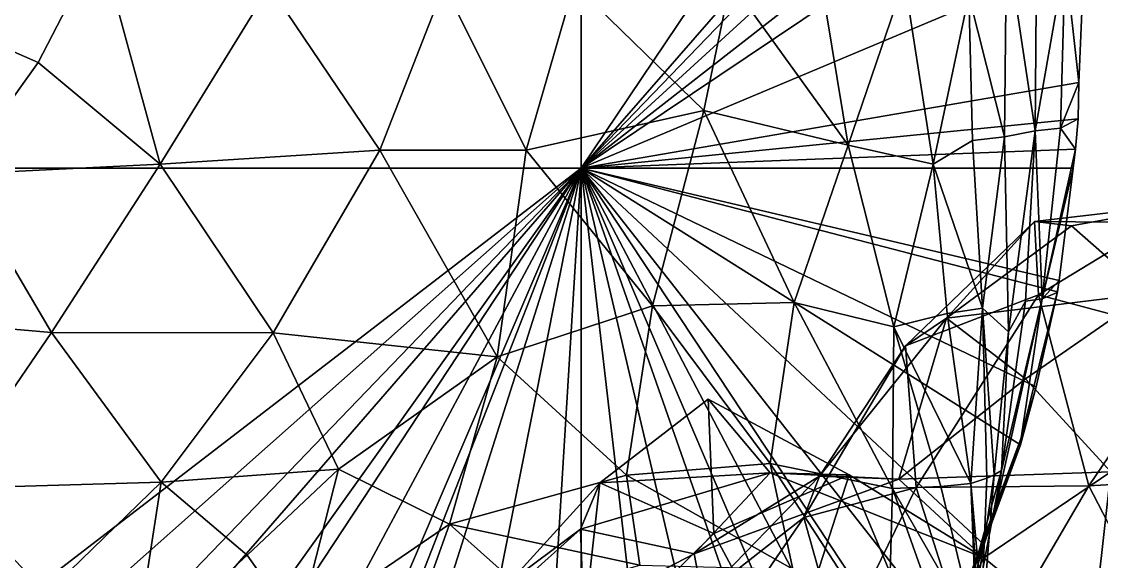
# Model space of a CAD drawing. Extents: x 373697 to 374058, y 6959904 to 6960301.
# Drawn here: x 373828.75 to 373857.38, y 6959954.73 to 6959969.06 of the extents above; entities that cross this region are included whole.
import ezdxf

# ---------------------------------------------------------------- set-up
doc = ezdxf.new("R2010")
doc.units = 0
doc.layers.add('Bht_Fk', color=7, linetype='CONTINUOUS')

msp = doc.modelspace()

# ---------------------------------------------------------------- linework, layer by layer
at = {"layer": 'Bht_Fk'}
for points in [[(373814.255, 6959965.161, 231.517), (373814.255, 6959977.566, 231.517), (373843.587, 6959995.65, 231.517)], [(373843.587, 6959995.65, 231.517), (373843.587, 6959965.161, 231.517), (373814.255, 6959965.161, 231.517)], [(373843.587, 6959965.161, 231.517), (373843.587, 6959995.65, 231.517), (373855.728, 6959983.237, 231.517)], [(373843.587, 6959965.161, 231.517), (373855.728, 6959983.237, 231.517), (373856.333, 6959979.81, 231.517)], [(373843.587, 6959965.161, 231.517), (373856.333, 6959979.81, 231.517), (373856.454, 6959978.535, 231.517)], [(373843.587, 6959965.161, 231.517), (373856.454, 6959978.535, 231.517), (373856.592, 6959977.081, 231.517)], [(373843.587, 6959965.161, 231.517), (373856.592, 6959977.081, 231.517), (373856.756, 6959975.447, 231.517)], [(373856.811, 6959974.059, 231.517), (373843.587, 6959965.161, 231.517), (373856.756, 6959975.447, 231.517)], [(373843.587, 6959965.161, 231.517), (373856.811, 6959974.059, 231.517), (373856.919, 6959970.782, 231.517)], [(373829.189, 6959967.968, 207.901), (373830.818, 6959971.139, 207.961), (373825.993, 6959969.367, 206.001)], [(373830.818, 6959971.139, 207.961), (373829.189, 6959967.968, 207.901), (373832.424, 6959965.268, 209.515)], [(373835.323, 6959969.989, 210.395), (373830.818, 6959971.139, 207.961), (373832.424, 6959965.268, 209.515)], [(373854.861, 6959971.219, 226.551), (373853.861, 6959969.753, 224.517), (373854.811, 6959965.997, 225.952)], [(373854.861, 6959971.219, 226.551), (373854.811, 6959965.997, 225.952), (373855.617, 6959966.155, 228.003)], [(373855.655, 6959970.587, 228.177), (373854.861, 6959971.219, 226.551), (373855.617, 6959966.155, 228.003)], [(373843.587, 6959965.161, 231.517), (373856.919, 6959970.782, 231.517), (373856.781, 6959967.434, 231.517)], [(373855.617, 6959966.155, 228.003), (373856.293, 6959966.222, 229.936), (373856.412, 6959970.702, 230.058)], [(373855.655, 6959970.587, 228.177), (373855.617, 6959966.155, 228.003), (373856.412, 6959970.702, 230.058)], [(373856.781, 6959967.434, 231.517), (373856.412, 6959970.702, 230.058), (373856.293, 6959966.222, 229.936)], [(373856.781, 6959967.434, 231.517), (373856.919, 6959970.782, 231.517), (373856.412, 6959970.702, 230.058)], [(373838.245, 6959965.643, 211.82), (373835.323, 6959969.989, 210.395), (373832.424, 6959965.268, 209.515)], [(373835.323, 6959969.989, 210.395), (373838.245, 6959965.643, 211.82), (373839.953, 6959970.013, 212.764)], [(373839.953, 6959970.013, 212.764), (373838.245, 6959965.643, 211.82), (373842.125, 6959965.643, 213.692)], [(373843.397, 6959970.044, 214.785), (373839.953, 6959970.013, 212.764), (373842.125, 6959965.643, 213.692)], [(373843.397, 6959970.044, 214.785), (373842.125, 6959965.643, 213.692), (373846.836, 6959966.693, 216.726)], [(373847.54, 6959970.113, 217.685), (373843.397, 6959970.044, 214.785), (373846.836, 6959966.693, 216.726)], [(373847.54, 6959970.113, 217.685), (373846.836, 6959966.693, 216.726), (373850.665, 6959965.777, 219.817)], [(373849.939, 6959970.181, 219.759), (373847.54, 6959970.113, 217.685), (373850.665, 6959965.777, 219.817)], [(373852.152, 6959970.159, 222.143), (373849.939, 6959970.181, 219.759), (373850.665, 6959965.777, 219.817)], [(373852.915, 6959965.267, 222.393), (373852.152, 6959970.159, 222.143), (373850.665, 6959965.777, 219.817)], [(373852.152, 6959970.159, 222.143), (373852.915, 6959965.267, 222.393), (373853.861, 6959969.753, 224.517)], [(373853.958, 6959965.894, 224.181), (373853.861, 6959969.753, 224.517), (373852.915, 6959965.267, 222.393)], [(373853.861, 6959969.753, 224.517), (373853.958, 6959965.894, 224.181), (373854.811, 6959965.997, 225.952)], [(373827.066, 6959965.002, 207.491), (373829.189, 6959967.968, 207.901), (373825.993, 6959969.367, 206.001)], [(373829.189, 6959967.968, 207.901), (373827.066, 6959965.002, 207.491), (373832.424, 6959965.268, 209.515)], [(373843.587, 6959965.161, 231.517), (373856.781, 6959967.434, 231.517), (373856.763, 6959966.477, 231.517)], [(373856.763, 6959966.477, 231.517), (373856.781, 6959967.434, 231.517), (373856.293, 6959966.222, 229.936)], [(373846.836, 6959966.693, 216.726), (373842.125, 6959965.643, 213.692), (373845.477, 6959961.513, 214.691)], [(373849.234, 6959961.602, 217.443), (373846.836, 6959966.693, 216.726), (373845.477, 6959961.513, 214.691)], [(373850.665, 6959965.777, 219.817), (373846.836, 6959966.693, 216.726), (373849.234, 6959961.602, 217.443)], [(373843.587, 6959965.161, 231.517), (373856.763, 6959966.477, 231.517), (373856.688, 6959965.669, 231.517)], [(373856.293, 6959966.222, 229.936), (373855.617, 6959966.155, 228.003), (373855.809, 6959961.694, 229.699)], [(373855.809, 6959961.694, 229.699), (373856.688, 6959965.669, 231.517), (373856.293, 6959966.222, 229.936)], [(373856.763, 6959966.477, 231.517), (373856.293, 6959966.222, 229.936), (373856.688, 6959965.669, 231.517)], [(373853.958, 6959965.894, 224.181), (373854.228, 6959961.447, 224.169), (373854.811, 6959965.997, 225.952)], [(373854.811, 6959965.997, 225.952), (373854.228, 6959961.447, 224.169), (373854.911, 6959960.818, 226.258)], [(373854.811, 6959965.997, 225.952), (373854.911, 6959960.818, 226.258), (373855.617, 6959966.155, 228.003)], [(373854.911, 6959960.818, 226.258), (373855.366, 6959961.638, 227.856), (373855.617, 6959966.155, 228.003)], [(373855.617, 6959966.155, 228.003), (373855.366, 6959961.638, 227.856), (373855.809, 6959961.694, 229.699)], [(373832.424, 6959965.268, 209.515), (373835.418, 6959960.792, 210.348), (373838.245, 6959965.643, 211.82)], [(373838.245, 6959965.643, 211.82), (373835.418, 6959960.792, 210.348), (373841.355, 6959960.158, 212.231)], [(373838.245, 6959965.643, 211.82), (373841.355, 6959960.158, 212.231), (373842.125, 6959965.643, 213.692)], [(373842.125, 6959965.643, 213.692), (373841.355, 6959960.158, 212.231), (373845.477, 6959961.513, 214.691)], [(373843.587, 6959965.161, 231.517), (373856.688, 6959965.669, 231.517), (373856.625, 6959965.161, 231.517)], [(373850.665, 6959965.777, 219.817), (373849.234, 6959961.602, 217.443), (373851.87, 6959960.955, 219.997)], [(373850.665, 6959965.777, 219.817), (373851.87, 6959960.955, 219.997), (373852.915, 6959965.267, 222.393)], [(373853.958, 6959965.894, 224.181), (373852.915, 6959965.267, 222.393), (373854.228, 6959961.447, 224.169)], [(373856.688, 6959965.669, 231.517), (373855.809, 6959961.694, 229.699), (373856.625, 6959965.161, 231.517)], [(373819.997, 6959947.011, 231.517), (373814.255, 6959965.161, 231.517), (373843.587, 6959965.161, 231.517)], [(373821.841, 6959945.856, 231.517), (373819.997, 6959947.011, 231.517), (373843.587, 6959965.161, 231.517)], [(373823.991, 6959944.792, 231.517), (373821.841, 6959945.856, 231.517), (373843.587, 6959965.161, 231.517)], [(373825.362, 6959944.167, 231.517), (373823.991, 6959944.792, 231.517), (373843.587, 6959965.161, 231.517)], [(373827.931, 6959943.233, 231.517), (373825.362, 6959944.167, 231.517), (373843.587, 6959965.161, 231.517)], [(373827.066, 6959965.002, 207.491), (373829.543, 6959960.806, 208.601), (373832.424, 6959965.268, 209.515)], [(373828.946, 6959942.933, 231.517), (373827.931, 6959943.233, 231.517), (373843.587, 6959965.161, 231.517)], [(373831.389, 6959942.387, 231.517), (373828.946, 6959942.933, 231.517), (373843.587, 6959965.161, 231.517)], [(373829.543, 6959960.806, 208.601), (373835.418, 6959960.792, 210.348), (373832.424, 6959965.268, 209.515)], [(373833.778, 6959942.217, 231.517), (373831.389, 6959942.387, 231.517), (373843.587, 6959965.161, 231.517)], [(373834.592, 6959942.176, 231.517), (373833.778, 6959942.217, 231.517), (373843.587, 6959965.161, 231.517)], [(373836.32, 6959942.245, 231.517), (373834.592, 6959942.176, 231.517), (373843.587, 6959965.161, 231.517)], [(373839.082, 6959942.52, 231.517), (373836.32, 6959942.245, 231.517), (373843.587, 6959965.161, 231.517)], [(373842.257, 6959943.464, 231.517), (373839.082, 6959942.52, 231.517), (373843.587, 6959965.161, 231.517)], [(373843.587, 6959944.043, 231.517), (373842.257, 6959943.464, 231.517), (373843.587, 6959965.161, 231.517)], [(373856.254, 6959962.18, 231.517), (373843.587, 6959965.161, 231.517), (373856.625, 6959965.161, 231.517)], [(373847.918, 6959946.72, 231.517), (373845.878, 6959945.251, 231.517), (373843.587, 6959965.161, 231.517)], [(373847.918, 6959946.72, 231.517), (373843.587, 6959965.161, 231.517), (373849.554, 6959948.097, 231.517)], [(373849.554, 6959948.097, 231.517), (373843.587, 6959965.161, 231.517), (373850.435, 6959949.098, 231.517)], [(373850.435, 6959949.098, 231.517), (373843.587, 6959965.161, 231.517), (373851.362, 6959950.332, 231.517)], [(373851.362, 6959950.332, 231.517), (373843.587, 6959965.161, 231.517), (373852.464, 6959951.705, 231.517)], [(373852.464, 6959951.705, 231.517), (373843.587, 6959965.161, 231.517), (373853.193, 6959952.915, 231.517)], [(373853.193, 6959952.915, 231.517), (373843.587, 6959965.161, 231.517), (373854.26, 6959955.174, 231.517)], [(373854.26, 6959955.174, 231.517), (373843.587, 6959965.161, 231.517), (373855.231, 6959957.822, 231.517)], [(373855.231, 6959957.822, 231.517), (373843.587, 6959965.161, 231.517), (373855.643, 6959959.358, 231.517)], [(373855.643, 6959959.358, 231.517), (373843.587, 6959965.161, 231.517), (373856.215, 6959961.878, 231.517)], [(373856.215, 6959961.878, 231.517), (373843.587, 6959965.161, 231.517), (373856.254, 6959962.18, 231.517)], [(373845.878, 6959945.251, 231.517), (373843.587, 6959944.043, 231.517), (373843.587, 6959965.161, 231.517)], [(373853.285, 6959961.307, 222.174), (373852.915, 6959965.267, 222.393), (373851.87, 6959960.955, 219.997)], [(373853.285, 6959961.307, 222.174), (373854.228, 6959961.447, 224.169), (373852.915, 6959965.267, 222.393)], [(373856.625, 6959965.161, 231.517), (373855.809, 6959961.694, 229.699), (373856.254, 6959962.18, 231.517)], [(373829.543, 6959960.806, 208.601), (373827.066, 6959965.002, 207.491), (373824.028, 6959961.279, 206.812)], [(373860.063, 6959964.27, 158.177), (373858.862, 6959963.726, 159.214), (373855.599, 6959963.751, 156.898)], [(373855.599, 6959963.751, 156.898), (373856.588, 6959963.637, 156.195), (373860.063, 6959964.27, 158.177)], [(373858.623, 6959961.835, 155.64), (373860.063, 6959964.27, 158.177), (373856.588, 6959963.637, 156.195)], [(373855.712, 6959961.804, 158.659), (373852.184, 6959960.45, 155.948), (373855.599, 6959963.751, 156.898)], [(373855.599, 6959963.751, 156.898), (373852.184, 6959960.45, 155.948), (373853.273, 6959961.184, 154.532)], [(373856.588, 6959963.637, 156.195), (373855.599, 6959963.751, 156.898), (373853.273, 6959961.184, 154.532)], [(373858.623, 6959961.835, 155.64), (373856.588, 6959963.637, 156.195), (373853.273, 6959961.184, 154.532)], [(373855.599, 6959963.751, 156.898), (373858.862, 6959963.726, 159.214), (373855.712, 6959961.804, 158.659)], [(373858.862, 6959963.726, 159.214), (373859.747, 6959960.726, 160.843), (373855.712, 6959961.804, 158.659)], [(373856.208, 6959961.866, 231.488), (373856.254, 6959962.18, 231.517), (373855.809, 6959961.694, 229.699)], [(373856.215, 6959961.878, 231.517), (373856.254, 6959962.18, 231.517), (373856.208, 6959961.866, 231.488)], [(373852.184, 6959960.45, 155.948), (373855.712, 6959961.804, 158.659), (373852.465, 6959956.691, 157.607)], [(373855.712, 6959961.804, 158.659), (373857.044, 6959956.735, 160.322), (373852.465, 6959956.691, 157.607)], [(373855.363, 6959959.572, 153.844), (373858.623, 6959961.835, 155.64), (373853.273, 6959961.184, 154.532)], [(373854.59, 6959956.209, 229.182), (373855.251, 6959958.009, 230.852), (373855.809, 6959961.694, 229.699)], [(373854.724, 6959957.138, 227.564), (373854.59, 6959956.209, 229.182), (373855.809, 6959961.694, 229.699)], [(373855.366, 6959961.638, 227.856), (373854.724, 6959957.138, 227.564), (373855.809, 6959961.694, 229.699)], [(373855.366, 6959961.638, 227.856), (373854.911, 6959960.818, 226.258), (373854.724, 6959957.138, 227.564)], [(373855.251, 6959958.009, 230.852), (373855.643, 6959959.358, 231.517), (373856.208, 6959961.866, 231.488)], [(373855.809, 6959961.694, 229.699), (373855.251, 6959958.009, 230.852), (373856.208, 6959961.866, 231.488)], [(373858.623, 6959961.835, 155.64), (373855.363, 6959959.572, 153.844), (373857.629, 6959957.105, 153.672)], [(373855.643, 6959959.358, 231.517), (373856.215, 6959961.878, 231.517), (373856.208, 6959961.866, 231.488)], [(373859.747, 6959960.726, 160.843), (373857.044, 6959956.735, 160.322), (373855.712, 6959961.804, 158.659)], [(373845.477, 6959961.513, 214.691), (373841.355, 6959960.158, 212.231), (373844.785, 6959957.016, 212.603)], [(373845.477, 6959961.513, 214.691), (373844.785, 6959957.016, 212.603), (373848.594, 6959957.322, 215.292)], [(373849.234, 6959961.602, 217.443), (373845.477, 6959961.513, 214.691), (373848.594, 6959957.322, 215.292)], [(373849.234, 6959961.602, 217.443), (373848.594, 6959957.322, 215.292), (373851.834, 6959956.658, 218.268)], [(373851.87, 6959960.955, 219.997), (373849.234, 6959961.602, 217.443), (373851.834, 6959956.658, 218.268)], [(373854.228, 6959961.447, 224.169), (373853.285, 6959961.307, 222.174), (373853.918, 6959956.798, 222.227)], [(373854.338, 6959956.937, 224.052), (373854.228, 6959961.447, 224.169), (373853.918, 6959956.798, 222.227)], [(373854.338, 6959956.937, 224.052), (373854.532, 6959957.027, 225.428), (373854.228, 6959961.447, 224.169)], [(373854.911, 6959960.818, 226.258), (373854.228, 6959961.447, 224.169), (373854.532, 6959957.027, 225.428)], [(373829.543, 6959960.806, 208.601), (373824.028, 6959961.279, 206.812), (373826.714, 6959956.664, 207.622)], [(373853.273, 6959961.184, 154.532), (373852.184, 6959960.45, 155.948), (373849.903, 6959956.992, 153.199)], [(373852.01, 6959956.911, 152.134), (373853.273, 6959961.184, 154.532), (373849.903, 6959956.992, 153.199)], [(373853.285, 6959961.307, 222.174), (373851.87, 6959960.955, 219.997), (373853.918, 6959956.798, 222.227)], [(373852.01, 6959956.911, 152.134), (373855.363, 6959959.572, 153.844), (373853.273, 6959961.184, 154.532)], [(373829.543, 6959960.806, 208.601), (373826.714, 6959956.664, 207.622), (373832.445, 6959956.833, 208.948)], [(373829.543, 6959960.806, 208.601), (373832.445, 6959956.833, 208.948), (373835.418, 6959960.792, 210.348)], [(373835.418, 6959960.792, 210.348), (373832.445, 6959956.833, 208.948), (373837.149, 6959957.172, 210.03)], [(373835.418, 6959960.792, 210.348), (373837.149, 6959957.172, 210.03), (373841.355, 6959960.158, 212.231)], [(373851.834, 6959956.658, 218.268), (373853.122, 6959956.714, 220.313), (373851.87, 6959960.955, 219.997)], [(373851.87, 6959960.955, 219.997), (373853.122, 6959956.714, 220.313), (373853.918, 6959956.798, 222.227)], [(373854.724, 6959957.138, 227.564), (373854.911, 6959960.818, 226.258), (373854.532, 6959957.027, 225.428)], [(373857.044, 6959956.735, 160.322), (373859.747, 6959960.726, 160.843), (373862.736, 6959957.056, 162.232)], [(373849.491, 6959955.891, 154.533), (373852.184, 6959960.45, 155.948), (373852.465, 6959956.691, 157.607)], [(373849.491, 6959955.891, 154.533), (373849.903, 6959956.992, 153.199), (373852.184, 6959960.45, 155.948)], [(373841.355, 6959960.158, 212.231), (373837.149, 6959957.172, 210.03), (373840.092, 6959955.711, 210.11)], [(373844.785, 6959957.016, 212.603), (373841.355, 6959960.158, 212.231), (373840.092, 6959955.711, 210.11)], [(373855.363, 6959959.572, 153.844), (373852.01, 6959956.911, 152.134), (373857.629, 6959957.105, 153.672)], [(373855.231, 6959957.822, 231.517), (373855.643, 6959959.358, 231.517), (373855.251, 6959958.009, 230.852)], [(373848.597, 6959957.077, 149.605), (373844.076, 6959956.811, 146.478), (373846.948, 6959959.028, 147.524)], [(373847.101, 6959955.464, 146.424), (373846.948, 6959959.028, 147.524), (373844.076, 6959956.811, 146.478)], [(373850.693, 6959957.023, 148.607), (373846.948, 6959959.028, 147.524), (373847.101, 6959955.464, 146.424)], [(373848.597, 6959957.077, 149.605), (373846.948, 6959959.028, 147.524), (373850.693, 6959957.023, 148.607)], [(373854.26, 6959955.174, 231.517), (373855.251, 6959958.009, 230.852), (373853.494, 6959953.283, 230.5)], [(373854.59, 6959956.209, 229.182), (373853.494, 6959953.283, 230.5), (373855.251, 6959958.009, 230.852)], [(373854.26, 6959955.174, 231.517), (373855.231, 6959957.822, 231.517), (373855.251, 6959958.009, 230.852)], [(373832.445, 6959956.833, 208.948), (373834.726, 6959954.887, 208.837), (373837.149, 6959957.172, 210.03)], [(373837.149, 6959957.172, 210.03), (373834.726, 6959954.887, 208.837), (373836.081, 6959952.974, 208.164)], [(373836.081, 6959952.974, 208.164), (373840.092, 6959955.711, 210.11), (373837.149, 6959957.172, 210.03)], [(373848.597, 6959957.077, 149.605), (373843.568, 6959955.584, 148.05), (373844.076, 6959956.811, 146.478)], [(373843.568, 6959955.584, 148.05), (373848.597, 6959957.077, 149.605), (373846.579, 6959954.924, 150.752)], [(373848.594, 6959957.322, 215.292), (373844.785, 6959957.016, 212.603), (373849.198, 6959954.524, 214.458)], [(373848.597, 6959957.077, 149.605), (373852.01, 6959956.911, 152.134), (373846.579, 6959954.924, 150.752)], [(373851.834, 6959956.658, 218.268), (373848.594, 6959957.322, 215.292), (373851.719, 6959952.506, 216.151)], [(373848.594, 6959957.322, 215.292), (373849.198, 6959954.524, 214.458), (373851.719, 6959952.506, 216.151)], [(373854.255, 6959954.822, 151.336), (373848.597, 6959957.077, 149.605), (373850.693, 6959957.023, 148.607)], [(373854.255, 6959954.822, 151.336), (373852.01, 6959956.911, 152.134), (373848.597, 6959957.077, 149.605)], [(373852.01, 6959956.911, 152.134), (373854.255, 6959954.822, 151.336), (373857.629, 6959957.105, 153.672)], [(373854.724, 6959957.138, 227.564), (373853.329, 6959952.144, 227.261), (373854.59, 6959956.209, 229.182)], [(373853.329, 6959952.144, 227.261), (373854.724, 6959957.138, 227.564), (373853.86, 6959952.554, 225.478)], [(373854.724, 6959957.138, 227.564), (373854.532, 6959957.027, 225.428), (373853.86, 6959952.554, 225.478)], [(373854.255, 6959954.822, 151.336), (373857.118, 6959952.51, 151.666), (373857.629, 6959957.105, 153.672)], [(373859.303, 6959952.365, 161.296), (373857.044, 6959956.735, 160.322), (373862.736, 6959957.056, 162.232)], [(373857.118, 6959952.51, 151.666), (373860.07, 6959954.213, 153.632), (373857.629, 6959957.105, 153.672)], [(373826.714, 6959956.664, 207.622), (373829.416, 6959953.885, 207.703), (373832.445, 6959956.833, 208.948)], [(373829.416, 6959953.885, 207.703), (373831.72, 6959952.124, 207.429), (373832.445, 6959956.833, 208.948)], [(373832.445, 6959956.833, 208.948), (373831.72, 6959952.124, 207.429), (373834.726, 6959954.887, 208.837)], [(373840.092, 6959955.711, 210.11), (373845.142, 6959954.629, 211.506), (373844.785, 6959957.016, 212.603)], [(373843.568, 6959955.584, 148.05), (373840.296, 6959952.646, 145.158), (373844.076, 6959956.811, 146.478)], [(373840.296, 6959952.646, 145.158), (373843.538, 6959951.948, 145.099), (373844.076, 6959956.811, 146.478)], [(373843.538, 6959951.948, 145.099), (373847.101, 6959955.464, 146.424), (373844.076, 6959956.811, 146.478)], [(373844.785, 6959957.016, 212.603), (373845.142, 6959954.629, 211.506), (373849.198, 6959954.524, 214.458)], [(373849.903, 6959956.992, 153.199), (373846.579, 6959954.924, 150.752), (373852.01, 6959956.911, 152.134)], [(373846.799, 6959953.787, 152.42), (373846.579, 6959954.924, 150.752), (373849.903, 6959956.992, 153.199)], [(373849.903, 6959956.992, 153.199), (373849.491, 6959955.891, 154.533), (373846.799, 6959953.787, 152.42)], [(373849.028, 6959951.865, 146.814), (373850.693, 6959957.023, 148.607), (373847.101, 6959955.464, 146.424)], [(373852.813, 6959951.947, 148.92), (373850.693, 6959957.023, 148.607), (373849.028, 6959951.865, 146.814)], [(373852.813, 6959951.947, 148.92), (373854.255, 6959954.822, 151.336), (373850.693, 6959957.023, 148.607)], [(373853.918, 6959956.798, 222.227), (373853.122, 6959956.714, 220.313), (373854.074, 6959952.76, 220.678)], [(373854.532, 6959957.027, 225.428), (373854.153, 6959952.309, 223.778), (373853.86, 6959952.554, 225.478)], [(373854.338, 6959956.937, 224.052), (373853.918, 6959956.798, 222.227), (373854.153, 6959952.309, 223.778)], [(373854.31, 6959952.342, 222.23), (373853.918, 6959956.798, 222.227), (373854.074, 6959952.76, 220.678)], [(373854.153, 6959952.309, 223.778), (373853.918, 6959956.798, 222.227), (373854.31, 6959952.342, 222.23)], [(373854.532, 6959957.027, 225.428), (373854.338, 6959956.937, 224.052), (373854.153, 6959952.309, 223.778)], [(373826.714, 6959956.664, 207.622), (373826.364, 6959950.919, 206.006), (373829.416, 6959953.885, 207.703)], [(373850.433, 6959952.518, 156.76), (373849.491, 6959955.891, 154.533), (373852.465, 6959956.691, 157.607)], [(373854.071, 6959951.648, 159.027), (373850.433, 6959952.518, 156.76), (373852.465, 6959956.691, 157.607)], [(373851.834, 6959956.658, 218.268), (373851.719, 6959952.506, 216.151), (373853.551, 6959951.819, 218.644)], [(373853.122, 6959956.714, 220.313), (373851.834, 6959956.658, 218.268), (373854.074, 6959952.76, 220.678)], [(373851.834, 6959956.658, 218.268), (373853.551, 6959951.819, 218.644), (373854.074, 6959952.76, 220.678)], [(373857.044, 6959956.735, 160.322), (373854.071, 6959951.648, 159.027), (373852.465, 6959956.691, 157.607)], [(373857.044, 6959956.735, 160.322), (373859.303, 6959952.365, 161.296), (373854.071, 6959951.648, 159.027)], [(373853.329, 6959952.144, 227.261), (373853.407, 6959952.829, 228.754), (373854.59, 6959956.209, 229.182)], [(373853.407, 6959952.829, 228.754), (373853.494, 6959953.283, 230.5), (373854.59, 6959956.209, 229.182)], [(373840.092, 6959955.711, 210.11), (373836.081, 6959952.974, 208.164), (373838.754, 6959951.971, 207.587)], [(373838.754, 6959951.971, 207.587), (373842.23, 6959953.803, 209.605), (373840.092, 6959955.711, 210.11)], [(373845.142, 6959954.629, 211.506), (373840.092, 6959955.711, 210.11), (373842.23, 6959953.803, 209.605)], [(373846.683, 6959951.786, 153.807), (373849.491, 6959955.891, 154.533), (373850.433, 6959952.518, 156.76)], [(373846.683, 6959951.786, 153.807), (373846.799, 6959953.787, 152.42), (373849.491, 6959955.891, 154.533)], [(373839.66, 6959952.671, 146.955), (373840.296, 6959952.646, 145.158), (373843.568, 6959955.584, 148.05)], [(373839.66, 6959952.671, 146.955), (373843.568, 6959955.584, 148.05), (373843.648, 6959953.401, 150.063)], [(373849.028, 6959951.865, 146.814), (373847.101, 6959955.464, 146.424), (373843.538, 6959951.948, 145.099)], [(373843.648, 6959953.401, 150.063), (373843.568, 6959955.584, 148.05), (373846.579, 6959954.924, 150.752)], [(373853.193, 6959952.915, 231.517), (373854.26, 6959955.174, 231.517), (373853.494, 6959953.283, 230.5)], [(373834.726, 6959954.887, 208.837), (373831.72, 6959952.124, 207.429), (373836.081, 6959952.974, 208.164)], [(373843.648, 6959953.401, 150.063), (373846.579, 6959954.924, 150.752), (373846.799, 6959953.787, 152.42)], [(373857.118, 6959952.51, 151.666), (373854.255, 6959954.822, 151.336), (373852.813, 6959951.947, 148.92)]]:
    msp.add_3dface(points, dxfattribs=at)

doc.saveas('drawing.dxf')
